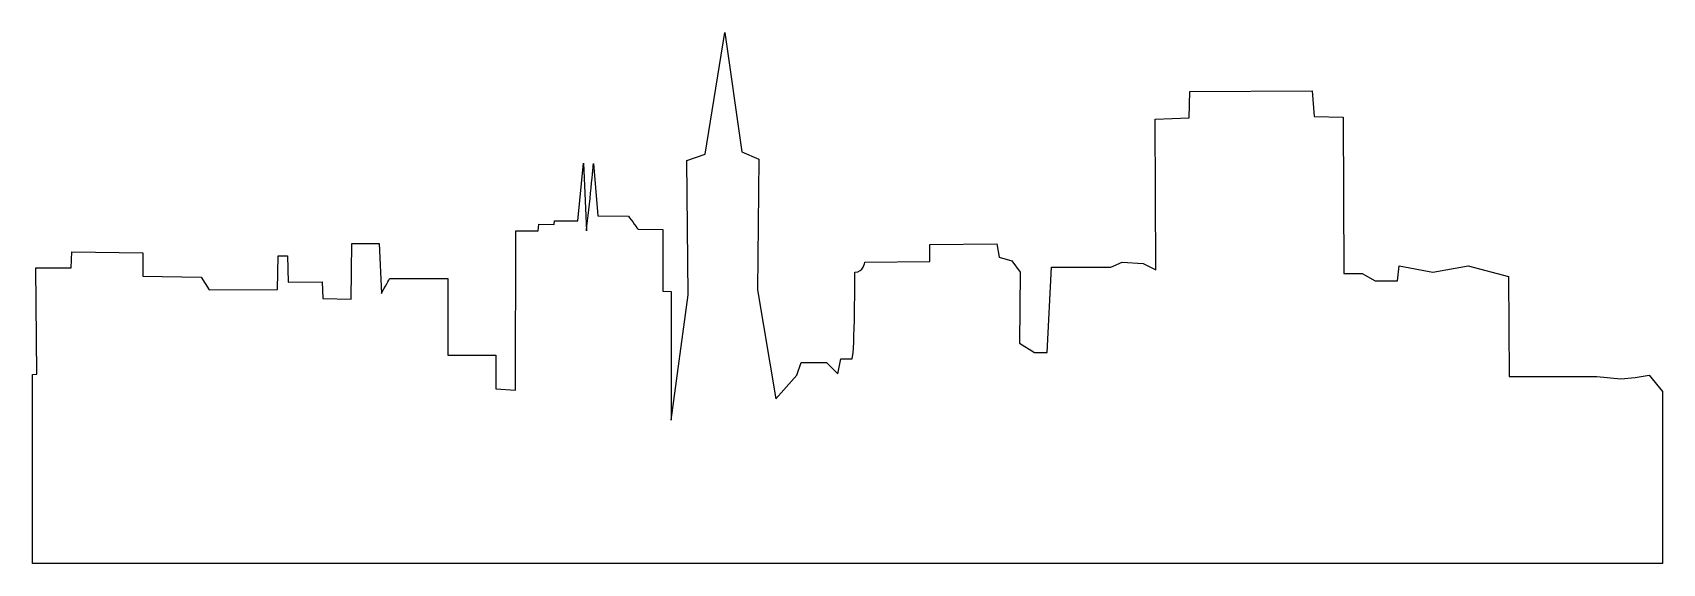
# Model space of a CAD drawing. Header units: centimetres. Extents: x -11.4 to 11.4, y -3.7 to 3.7.
import ezdxf

# ---------------------------------------------------------------- set-up
doc = ezdxf.new("R2010")
doc.units = ezdxf.units.CM
doc.header["$MEASUREMENT"] = 0
doc.layers.add('Camada 1', color=7, linetype='Continuous')

msp = doc.modelspace()

# ---------------------------------------------------------------- linework, layer by layer
at = {"layer": 'Camada 1', "color": 28}
msp.add_open_spline([(-11.44914, -3.7317), (-11.44914, -3.7317), (11.44914, -3.7317), (11.44914, -3.7317), (11.44914, -3.7317), (11.44914, -3.7317), (11.44914, -1.31463), (11.44914, -1.31463), (11.44914, -1.31463), (11.44914, -1.31463), (11.26351, -1.08373), (11.26351, -1.08373), (11.26351, -1.08373), (11.26351, -1.08373), (11.06491, -1.119), (11.06491, -1.119), (11.06491, -1.119), (11.06491, -1.119), (10.86634, -1.13665), (10.86634, -1.13665), (10.86634, -1.13665), (10.86634, -1.13665), (10.52876, -1.10135), (10.52876, -1.10135), (10.52876, -1.10135), (10.52876, -1.10135), (9.29766, -1.10134), (9.29766, -1.10134), (9.29766, -1.10134), (9.29766, -1.10134), (9.28779, 0.30093), (9.28779, 0.30093), (9.28779, 0.30093), (9.28779, 0.30093), (8.72185, 0.45087), (8.72185, 0.45087), (8.72185, 0.45087), (8.72185, 0.45087), (8.22536, 0.36268), (8.22536, 0.36268), (8.22536, 0.36268), (8.22536, 0.36268), (7.74882, 0.45087), (7.74882, 0.45087), (7.74882, 0.45087), (7.74882, 0.45087), (7.72898, 0.2392), (7.72898, 0.2392), (7.72898, 0.2392), (7.72898, 0.2392), (7.41123, 0.2392), (7.41123, 0.2392), (7.41123, 0.2392), (7.41123, 0.2392), (7.2325, 0.34503), (7.2325, 0.34503), (7.2325, 0.34503), (7.2325, 0.34503), (6.9744, 0.34503), (6.9744, 0.34503), (6.9744, 0.34503), (6.9744, 0.34503), (6.9645, 2.54107), (6.9645, 2.54107), (6.9645, 2.54107), (6.9645, 2.54107), (6.55739, 2.54991), (6.55739, 2.54991), (6.55739, 2.54991), (6.55739, 2.54991), (6.52765, 2.91149), (6.52765, 2.91149), (6.52765, 2.91149), (6.52765, 2.91149), (4.80997, 2.90271), (4.80997, 2.90271), (4.80997, 2.90271), (4.80997, 2.90271), (4.8001, 2.53224), (4.8001, 2.53224), (4.8001, 2.53224), (4.8001, 2.53224), (4.32353, 2.51462), (4.32353, 2.51462), (4.32353, 2.51462), (4.32353, 2.51462), (4.33346, 0.39795), (4.33346, 0.39795), (4.33346, 0.39795), (4.33346, 0.39795), (4.15473, 0.48614), (4.15473, 0.48614), (4.15473, 0.48614), (4.15473, 0.48614), (3.85695, 0.50378), (3.85695, 0.50378), (3.85695, 0.50378), (3.85695, 0.50378), (3.69809, 0.43322), (3.69809, 0.43322), (3.69809, 0.43322), (3.69809, 0.43322), (2.86407, 0.43322), (2.86407, 0.43322), (2.86407, 0.43322), (2.86407, 0.43322), (2.80452, -0.76622), (2.80452, -0.76622), (2.80452, -0.76622), (2.80452, -0.76622), (2.62585, -0.76625), (2.62585, -0.76625), (2.62585, -0.76625), (2.62585, -0.76625), (2.41733, -0.63396), (2.41733, -0.63396), (2.41733, -0.63396), (2.41733, -0.63396), (2.4272, 0.36265), (2.4272, 0.36265), (2.4272, 0.36265), (2.4272, 0.36265), (2.30806, 0.5214), (2.30806, 0.5214), (2.30806, 0.5214), (2.30806, 0.5214), (2.12933, 0.57432), (2.12933, 0.57432), (2.12933, 0.57432), (2.12933, 0.57432), (2.09964, 0.7595), (2.09964, 0.7595), (2.09964, 0.7595), (2.09964, 0.7595), (1.15635, 0.75072), (1.15635, 0.75072), (1.15635, 0.75072), (1.15635, 0.75072), (1.15643, 0.51259), (1.15643, 0.51259), (1.15643, 0.51259), (1.15643, 0.51259), (0.24298, 0.50375), (0.24298, 0.50375), (0.24298, 0.50375), (0.24298, 0.50375), (0.22311, 0.36265), (0.10397, 0.36265), (0.10397, 0.36265), (0.10397, 0.36265), (0.10397, -0.74857), (0.06423, -0.85441), (0.06423, -0.85441), (0.06423, -0.85441), (-0.0946, -0.85441), (-0.0946, -0.85441), (-0.0946, -0.85441), (-0.0946, -0.85441), (-0.13429, -1.06608), (-0.13429, -1.06608), (-0.13429, -1.06608), (-0.13429, -1.06608), (-0.29315, -0.90733), (-0.29315, -0.90733), (-0.29315, -0.90733), (-0.29315, -0.90733), (-0.65054, -0.90732), (-0.65054, -0.90732), (-0.65054, -0.90732), (-0.65054, -0.90732), (-0.71012, -1.08374), (-0.71012, -1.08374), (-0.71012, -1.08374), (-0.71012, -1.08374), (-1.00796, -1.41886), (-1.00796, -1.41886), (-1.00796, -1.41886), (-1.00796, -1.41886), (-1.26609, 0.11572), (-1.26609, 0.11572), (-1.26609, 0.11572), (-1.26609, 0.11572), (-1.24625, 1.95018), (-1.24625, 1.95018), (-1.24625, 1.95018), (-1.24625, 1.95018), (-1.48453, 2.05601), (-1.48453, 2.05601), (-1.48453, 2.05601), (-1.48453, 2.05601), (-1.72285, 3.7317), (-1.72285, 3.7317), (-1.72285, 3.7317), (-1.72285, 3.7317), (-2.00085, 2.02072), (-2.00085, 2.02072), (-2.00085, 2.02072), (-2.00085, 2.02072), (-2.259, 1.93253), (-2.259, 1.93253), (-2.259, 1.93253), (-2.259, 1.93253), (-2.23916, 0.04518), (-2.23916, 0.04518), (-2.23916, 0.04518), (-2.23916, 0.04518), (-2.47741, -1.71872), (-2.47741, -1.71872), (-2.47741, -1.71872), (-2.47741, -1.71872), (-2.47736, 0.09365), (-2.47736, 0.09365), (-2.47736, 0.09365), (-2.47736, 0.09365), (-2.59653, 0.0981), (-2.59653, 0.0981), (-2.59653, 0.0981), (-2.59653, 0.0981), (-2.59653, 0.96239), (-2.59653, 0.96239), (-2.59653, 0.96239), (-2.59653, 0.96239), (-2.94395, 0.96678), (-2.94395, 0.96678), (-2.94395, 0.96678), (-2.94395, 0.96678), (-3.03827, 1.09907), (-3.07799, 1.15199), (-3.07799, 1.15199), (-3.07799, 1.15199), (-3.50987, 1.15638), (-3.50987, 1.15638), (-3.50987, 1.15638), (-3.50987, 1.15638), (-3.56943, 1.89282), (-3.56943, 1.89282), (-3.56943, 1.89282), (-3.56943, 1.89282), (-3.62401, 1.29309), (-3.66878, 0.94476), (-3.66878, 0.94476), (-3.66878, 0.94476), (-3.70847, 1.89726), (-3.70847, 1.89726), (-3.70847, 1.89726), (-3.70847, 1.89726), (-3.78797, 1.08586), (-3.78797, 1.08586), (-3.78797, 1.08586), (-3.78797, 1.08586), (-4.11552, 1.08583), (-4.11552, 1.08583), (-4.11552, 1.08583), (-4.11552, 1.08583), (-4.12049, 1.03291), (-4.12049, 1.03291), (-4.12049, 1.03291), (-4.12049, 1.03291), (-4.3389, 1.0373), (-4.3389, 1.0373), (-4.3389, 1.0373), (-4.3389, 1.0373), (-4.34393, 0.94475), (-4.34393, 0.94475), (-4.34393, 0.94475), (-4.34393, 0.94475), (-4.66163, 0.94476), (-4.66163, 0.94476), (-4.66163, 0.94476), (-4.66163, 0.94476), (-4.66406, -1.29541), (-4.66406, -1.29541), (-4.66406, -1.29541), (-4.66406, -1.29541), (-4.93965, -1.27774), (-4.93965, -1.27774), (-4.93965, -1.27774), (-4.93965, -1.27774), (-4.9396, -0.80593), (-4.9396, -0.80593), (-4.9396, -0.80593), (-4.9396, -0.80593), (-5.61722, -0.80593), (-5.61722, -0.80593), (-5.61722, -0.80593), (-5.61722, -0.80593), (-5.61479, 0.27447), (-5.61479, 0.27447), (-5.61479, 0.27447), (-5.61479, 0.27447), (-6.42894, 0.27447), (-6.42894, 0.27447), (-6.42894, 0.27447), (-6.42894, 0.27447), (-6.50832, 0.14215), (-6.54808, 0.0628), (-6.54808, 0.0628), (-6.54808, 0.0628), (-6.57782, 0.76834), (-6.57782, 0.76834), (-6.57782, 0.76834), (-6.57782, 0.76834), (-6.96504, 0.76834), (-6.96504, 0.76834), (-6.96504, 0.76834), (-6.96504, 0.76834), (-6.97496, -0.01657), (-6.97496, -0.01657), (-6.97496, -0.01657), (-6.97496, -0.01657), (-7.3721, -0.00779), (-7.3721, -0.00779), (-7.3721, -0.00779), (-7.3721, -0.00779), (-7.38202, 0.22594), (-7.38202, 0.22594), (-7.38202, 0.22594), (-7.38202, 0.22594), (-7.85864, 0.22155), (-7.85864, 0.22155), (-7.85864, 0.22155), (-7.85864, 0.22155), (-7.86851, 0.59197), (-7.86851, 0.59197), (-7.86851, 0.59197), (-7.86851, 0.59197), (-7.99763, 0.59197), (-7.99763, 0.59197), (-7.99763, 0.59197), (-7.99763, 0.59197), (-8.0075, 0.12011), (-8.0075, 0.12011), (-8.0075, 0.12011), (-8.0075, 0.12011), (-8.97061, 0.11572), (-8.97061, 0.11572), (-8.97061, 0.11572), (-8.97061, 0.11572), (-9.07975, 0.29209), (-9.07975, 0.29209), (-9.07975, 0.29209), (-9.07975, 0.29209), (-9.89885, 0.30532), (-9.89885, 0.30532), (-9.89885, 0.30532), (-9.89885, 0.30532), (-9.89885, 0.63605), (-9.89885, 0.63605), (-9.89885, 0.63605), (-9.89885, 0.63605), (-10.89665, 0.64928), (-10.89665, 0.64928), (-10.89665, 0.64928), (-10.89665, 0.64928), (-10.9066, 0.42438), (-10.9066, 0.42438), (-10.9066, 0.42438), (-10.9066, 0.42438), (-11.40297, 0.42438), (-11.40297, 0.42438), (-11.40297, 0.42438), (-11.40297, 0.42438), (-11.38807, -1.07052), (-11.38807, -1.07052), (-11.38807, -1.07052), (-11.38807, -1.07052), (-11.44914, -1.0761), (-11.44914, -1.0761), (-11.44914, -1.0761), (-11.44914, -1.0761), (-11.44914, -3.7317), (-11.44914, -3.7317)], degree=3, knots=[0, 0, 0, 0, 0.0106383, 0.0106383, 0.0106383, 0.0106383, 0.0212766, 0.0212766, 0.0212766, 0.0212766, 0.03191489, 0.03191489, 0.03191489, 0.03191489, 0.04255319, 0.04255319, 0.04255319, 0.04255319, 0.05319149, 0.05319149, 0.05319149, 0.05319149, 0.06382979, 0.06382979, 0.06382979, 0.06382979, 0.07446809, 0.07446809, 0.07446809, 0.07446809, 0.08510638, 0.08510638, 0.08510638, 0.08510638, 0.09574468, 0.09574468, 0.09574468, 0.09574468, 0.10638298, 0.10638298, 0.10638298, 0.10638298, 0.11702128, 0.11702128, 0.11702128, 0.11702128, 0.12765957, 0.12765957, 0.12765957, 0.12765957, 0.13829787, 0.13829787, 0.13829787, 0.13829787, 0.14893617, 0.14893617, 0.14893617, 0.14893617, 0.15957447, 0.15957447, 0.15957447, 0.15957447, 0.17021277, 0.17021277, 0.17021277, 0.17021277, 0.18085106, 0.18085106, 0.18085106, 0.18085106, 0.19148936, 0.19148936, 0.19148936, 0.19148936, 0.20212766, 0.20212766, 0.20212766, 0.20212766, 0.21276596, 0.21276596, 0.21276596, 0.21276596, 0.22340426, 0.22340426, 0.22340426, 0.22340426, 0.23404255, 0.23404255, 0.23404255, 0.23404255, 0.24468085, 0.24468085, 0.24468085, 0.24468085, 0.25531915, 0.25531915, 0.25531915, 0.25531915, 0.26595745, 0.26595745, 0.26595745, 0.26595745, 0.27659574, 0.27659574, 0.27659574, 0.27659574, 0.28723404, 0.28723404, 0.28723404, 0.28723404, 0.29787234, 0.29787234, 0.29787234, 0.29787234, 0.30851064, 0.30851064, 0.30851064, 0.30851064, 0.31914894, 0.31914894, 0.31914894, 0.31914894, 0.32978723, 0.32978723, 0.32978723, 0.32978723, 0.34042553, 0.34042553, 0.34042553, 0.34042553, 0.35106383, 0.35106383, 0.35106383, 0.35106383, 0.36170213, 0.36170213, 0.36170213, 0.36170213, 0.37234043, 0.37234043, 0.37234043, 0.37234043, 0.38297872, 0.38297872, 0.38297872, 0.38297872, 0.39361702, 0.39361702, 0.39361702, 0.39361702, 0.40425532, 0.40425532, 0.40425532, 0.40425532, 0.41489362, 0.41489362, 0.41489362, 0.41489362, 0.42553191, 0.42553191, 0.42553191, 0.42553191, 0.43617021, 0.43617021, 0.43617021, 0.43617021, 0.44680851, 0.44680851, 0.44680851, 0.44680851, 0.45744681, 0.45744681, 0.45744681, 0.45744681, 0.46808511, 0.46808511, 0.46808511, 0.46808511, 0.4787234, 0.4787234, 0.4787234, 0.4787234, 0.4893617, 0.4893617, 0.4893617, 0.4893617, 0.5, 0.5, 0.5, 0.5, 0.5106383, 0.5106383, 0.5106383, 0.5106383, 0.5212766, 0.5212766, 0.5212766, 0.5212766, 0.53191489, 0.53191489, 0.53191489, 0.53191489, 0.54255319, 0.54255319, 0.54255319, 0.54255319, 0.55319149, 0.55319149, 0.55319149, 0.55319149, 0.56382979, 0.56382979, 0.56382979, 0.56382979, 0.57446809, 0.57446809, 0.57446809, 0.57446809, 0.58510638, 0.58510638, 0.58510638, 0.58510638, 0.59574468, 0.59574468, 0.59574468, 0.59574468, 0.60638298, 0.60638298, 0.60638298, 0.60638298, 0.61702128, 0.61702128, 0.61702128, 0.61702128, 0.62765957, 0.62765957, 0.62765957, 0.62765957, 0.63829787, 0.63829787, 0.63829787, 0.63829787, 0.64893617, 0.64893617, 0.64893617, 0.64893617, 0.65957447, 0.65957447, 0.65957447, 0.65957447, 0.67021277, 0.67021277, 0.67021277, 0.67021277, 0.68085106, 0.68085106, 0.68085106, 0.68085106, 0.69148936, 0.69148936, 0.69148936, 0.69148936, 0.70212766, 0.70212766, 0.70212766, 0.70212766, 0.71276596, 0.71276596, 0.71276596, 0.71276596, 0.72340426, 0.72340426, 0.72340426, 0.72340426, 0.73404255, 0.73404255, 0.73404255, 0.73404255, 0.74468085, 0.74468085, 0.74468085, 0.74468085, 0.75531915, 0.75531915, 0.75531915, 0.75531915, 0.76595745, 0.76595745, 0.76595745, 0.76595745, 0.77659574, 0.77659574, 0.77659574, 0.77659574, 0.78723404, 0.78723404, 0.78723404, 0.78723404, 0.79787234, 0.79787234, 0.79787234, 0.79787234, 0.80851064, 0.80851064, 0.80851064, 0.80851064, 0.81914894, 0.81914894, 0.81914894, 0.81914894, 0.82978723, 0.82978723, 0.82978723, 0.82978723, 0.84042553, 0.84042553, 0.84042553, 0.84042553, 0.85106383, 0.85106383, 0.85106383, 0.85106383, 0.86170213, 0.86170213, 0.86170213, 0.86170213, 0.87234043, 0.87234043, 0.87234043, 0.87234043, 0.88297872, 0.88297872, 0.88297872, 0.88297872, 0.89361702, 0.89361702, 0.89361702, 0.89361702, 0.90425532, 0.90425532, 0.90425532, 0.90425532, 0.91489362, 0.91489362, 0.91489362, 0.91489362, 0.92553191, 0.92553191, 0.92553191, 0.92553191, 0.93617021, 0.93617021, 0.93617021, 0.93617021, 0.94680851, 0.94680851, 0.94680851, 0.94680851, 0.95744681, 0.95744681, 0.95744681, 0.95744681, 0.96808511, 0.96808511, 0.96808511, 0.96808511, 0.9787234, 0.9787234, 0.9787234, 0.9787234, 1, 1, 1, 1], dxfattribs=at)

doc.saveas('drawing.dxf')
